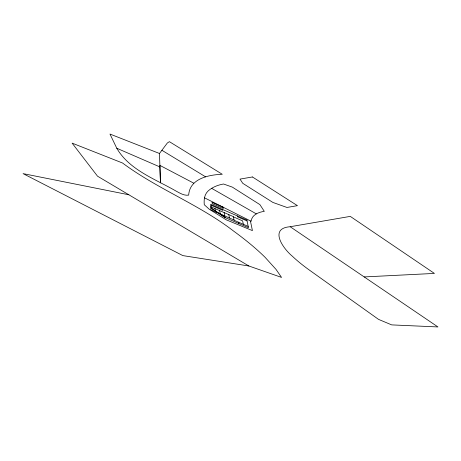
<?xml version="1.0" encoding="UTF-8"?>
<svg xmlns="http://www.w3.org/2000/svg" width="461" height="461" viewBox="0 0 461 461"><rect width="100%" height="100%" fill="white"/><g stroke="black" fill="none" stroke-linecap="round" stroke-linejoin="round"><path stroke-width="0.69" d="M204.43 197.786L251.159 221.292C251.683 214.803 258.754 212.089 264.303 211.357L259.889 204.609L232.315 187.108L223.533 184.008C217.978 184.959 212.423 187.12 208.176 190.923C204.304 194.49 203.831 199.786 204.263 204.719L209.156 209.15L226.247 219.834L252.421 230.609L250.409 220.911M159.483 153.49L167.343 142.996L169.394 141.671L222.271 174.275C208.885 174.754 189.661 178.522 188.676 195.13C184.083 195.873 179.721 193.044 175.825 190.946C155.236 179.047 129.293 169.959 116.777 148.246L109.972 134.053L159.483 153.49L160.457 182.908L159.869 165.372L193.787 183.184M290.176 226.731C268.469 228.276 283.429 248.98 292.407 256.264A86.743 23.471 26.9 0 0 309.936 270.48L378.533 319.375L391.683 324.89L437.95 326.947L290.176 226.731L350.274 216.388L434.418 273.419L364.196 276.928M248.888 265.997L97.53 176.194L72.106 143.123L122.545 163.015C157.483 189.096 199.169 204.482 233.779 231.215A157.328 42.573 26.9 0 1 265.144 257.382L276.006 269.374L281.556 277.413L248.888 265.997L182.821 255.596L23.05 173.618L128.855 194.778M116.777 148.246L159.927 166.945M210.867 205.18L222.796 210.377L222.611 209.49M247.073 220.963L237.519 216.797L237.334 215.909M233.422 216.866L242.624 220.877L243.327 224.276M234.073 220.012L211.069 209.98L210.36 206.58L233.37 216.612L234.125 220.266L248.197 226.397M220.341 214.256L223.925 215.817L224.132 216.826M211.616 188.319L256.322 213.881M161.892 150.269L205.646 176.857M211.507 208.263L225.371 217.667M238.648 222.237L238.925 223.579M228.765 214.607L229.469 218.001M224.167 212.602L224.87 215.996M219.563 210.596L220.266 213.99M214.964 208.591L215.667 211.985M252.438 176.966L239.997 179.104L242.763 183.317L272.872 202.431L286.961 207.462L297.449 205.658L252.438 176.966M223.038 207.162L211.997 202.35L212.279 203.71L223.32 208.522L223.038 207.162M246.889 220.076L210.689 204.292L211.547 208.453L224.691 217.373L248.473 227.74L246.889 220.076"/></g></svg>
